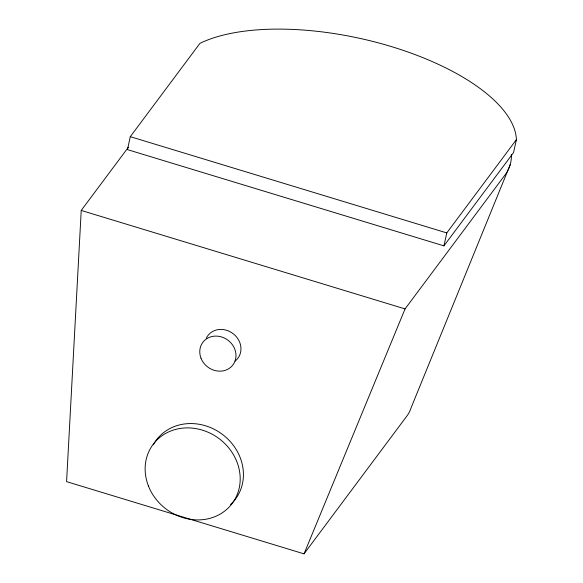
<?xml version="1.0" encoding="UTF-8"?>
<svg xmlns="http://www.w3.org/2000/svg" width="583" height="583" viewBox="0 0 583 583"><rect width="100%" height="100%" fill="white"/><g stroke="black" fill="none" stroke-linecap="round" stroke-linejoin="round"><path stroke-width="0.87" d="M128.428 147.178L81.226 210.434L66.579 481.638L304.034 553.85L407.087 415.752A125.964 52.638 12.4 0 0 410.935 408.18L510.147 164.8M130.293 136.67L127.444 149.62L443.94 245.866L513.572 152.549L516.421 139.607A175.498 73.334 12.4 0 0 391.623 46.655A175.498 73.334 12.4 0 0 199.925 43.361L130.293 136.67L446.782 232.916L516.421 139.607M443.94 245.866L446.782 232.916M304.034 553.85L405.061 308.917L504.9 175.126A171.788 71.782 12.4 0 0 511.335 154.408M81.226 210.434L405.061 308.917M153.293 444.814A49.358 44.06 36.7 0 1 222.99 434.823A49.358 44.06 36.7 0 1 230.555 504.521M206.28 338.206A18.802 16.783 36.7 0 1 233.426 333.899A18.802 16.783 36.7 0 1 235.051 361.117M148.388 485.887A49.358 44.06 36.7 0 0 229.76 506.401A49.358 44.06 36.7 0 0 199.845 429.431A49.358 44.06 36.7 0 0 148.388 485.887M201.004 358.195A18.802 16.783 36.7 0 0 232.012 366.007A18.802 16.783 36.7 0 0 220.614 336.683A18.802 16.783 36.7 0 0 201.004 358.195"/></g></svg>
